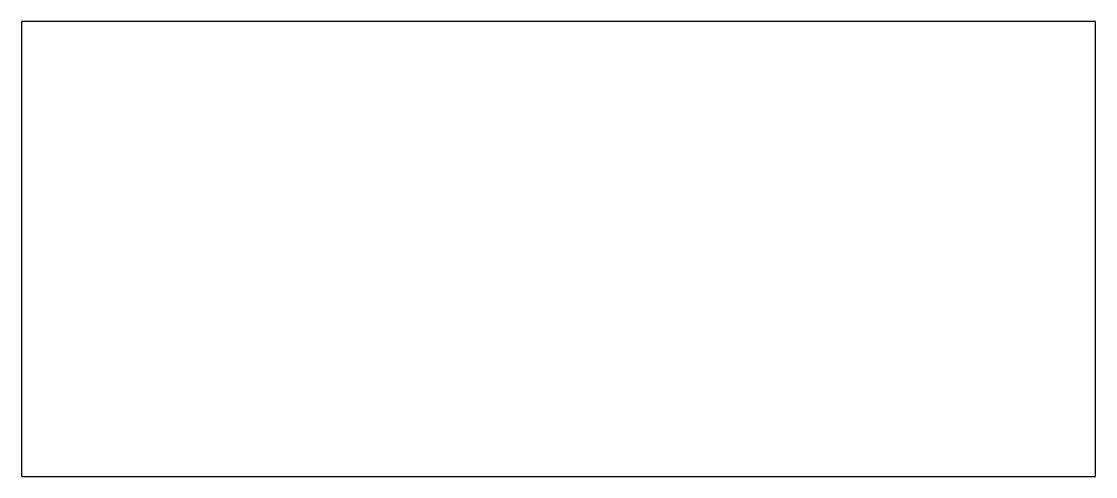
# Model space of a CAD drawing. Header units: millimetres. Extents: x 0 to 77.1, y 0 to 32.6.
import ezdxf

# ---------------------------------------------------------------- set-up
doc = ezdxf.new("R2010")
doc.units = ezdxf.units.MM

msp = doc.modelspace()

# ---------------------------------------------------------------- linework, layer by layer
at = {"layer": 'CUT'}
msp.add_lwpolyline([(0, 0), (77.08, 0), (77.08, 32.63), (0, 32.63)], close=True, dxfattribs=at)

doc.saveas('drawing.dxf')
